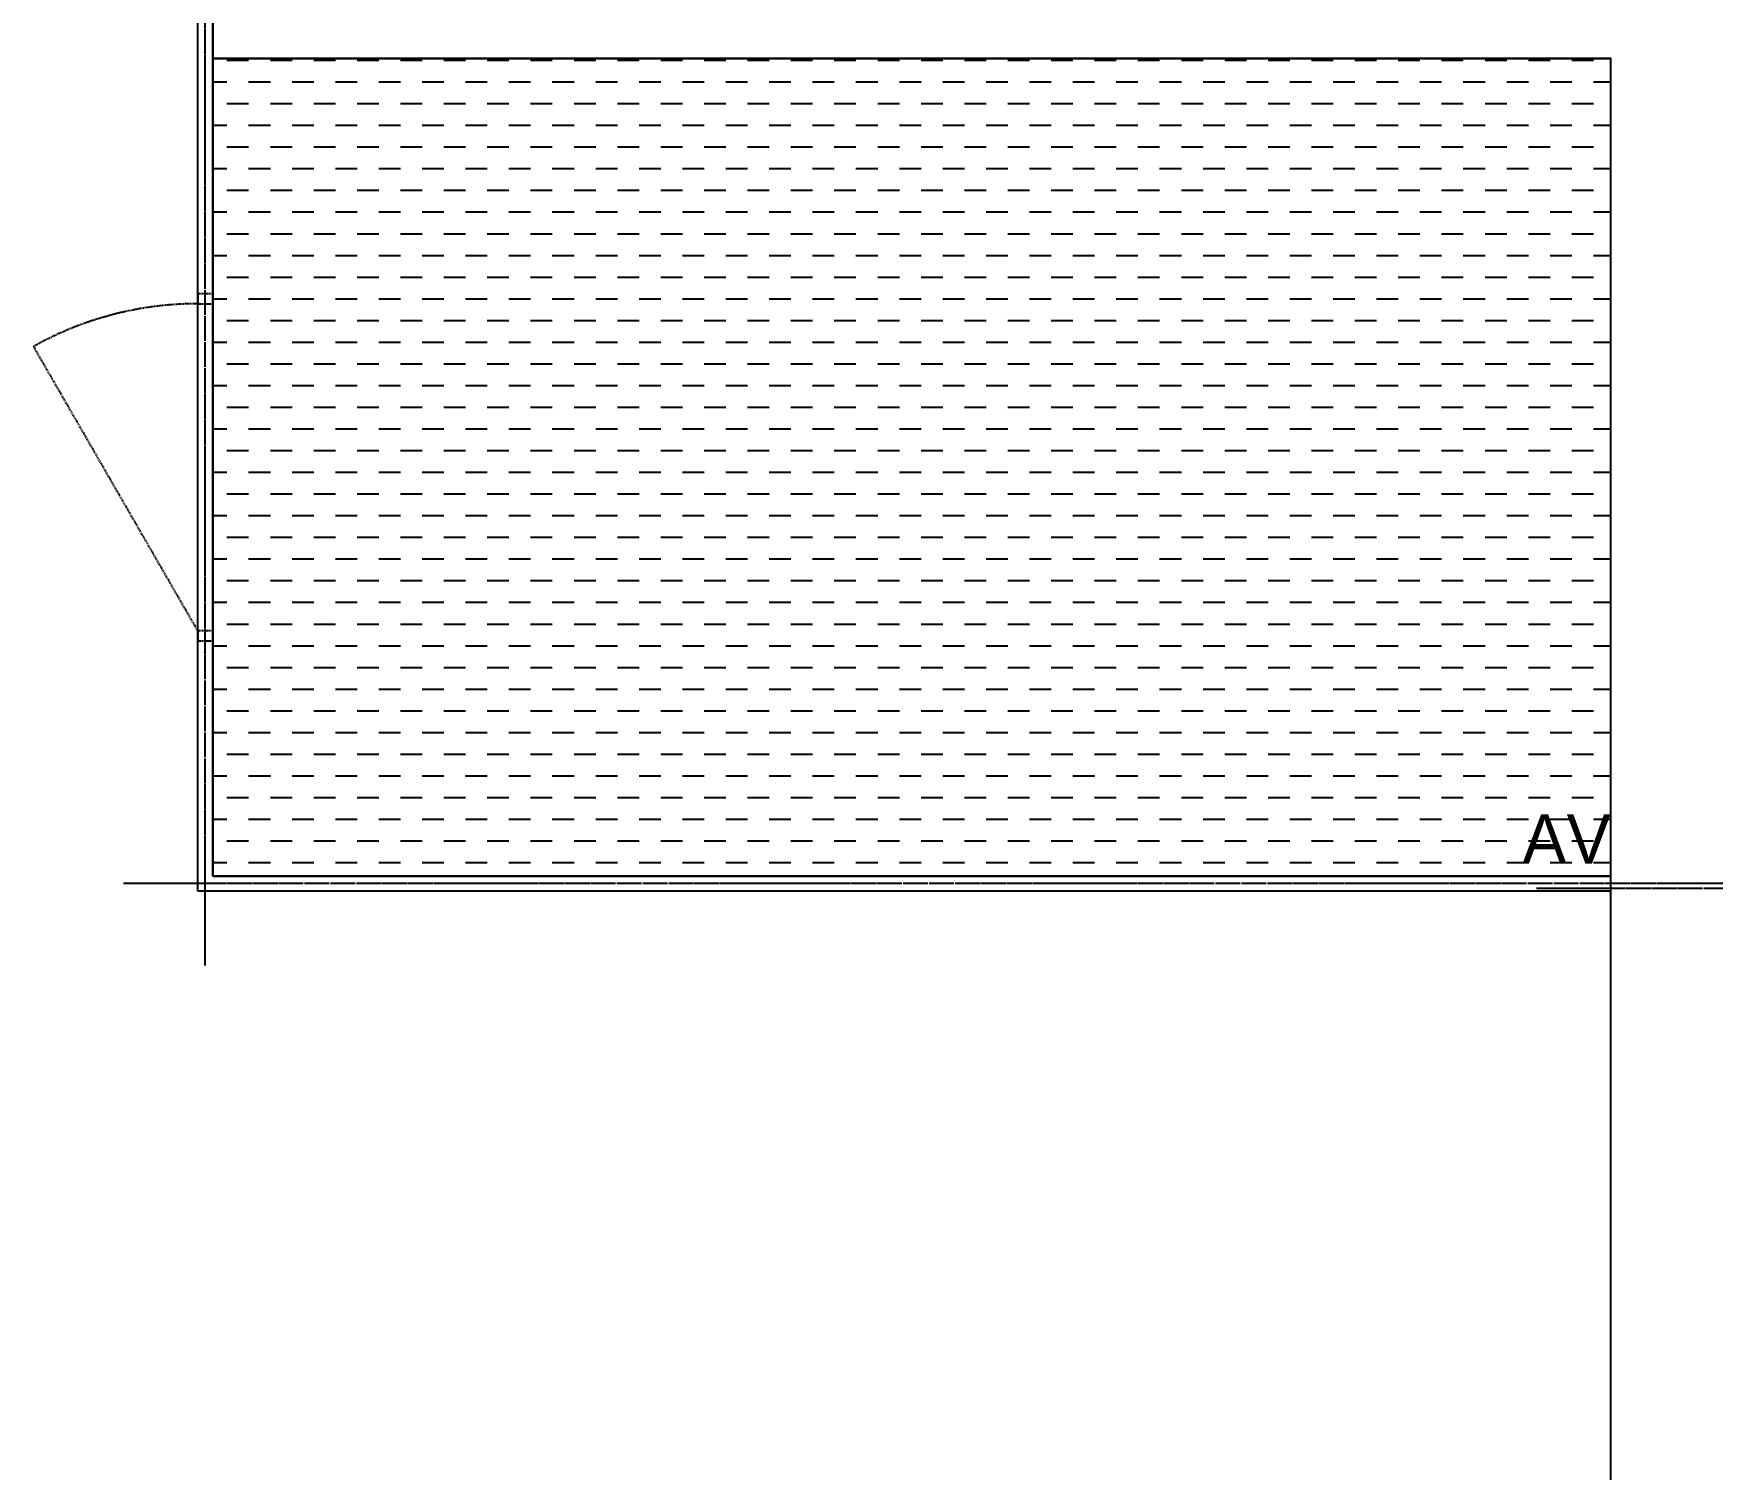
# Model space of a CAD drawing. Header units: millimetres. Extents: x 18456 to 179493, y -203649 to 469211.
# Drawn here: x 138208 to 141594, y -32172 to -29276 of the extents above; entities that cross this region are included whole.
import ezdxf

# ---------------------------------------------------------------- set-up
doc = ezdxf.new("R2010")
doc.units = ezdxf.units.MM
doc.linetypes.add('X-평면도(기본형)$0$CEN', pattern=[52.5, 50, -1, 0.5, -1])
doc.linetypes.add('X-평면도(기본형)$0$HID', pattern=[2.8, 1.8, -1])
for name, color, linetype, true_color in [('X-평면도(기본형)$0$A-DOOR', 4, 'Continuous', 0x00ffff), ('X-평면도(기본형)$0$CEN', 1, 'X-평면도(기본형)$0$CEN', 0xff0000), ('X-평면도(기본형)$0$DEFTXT', 7, 'Continuous', 0x7fdfff), ('X-평면도(기본형)$0$STL', 4, 'Continuous', 0x00ffff), ('X-평면도(기본형)$0$W1', 2, 'Continuous', 0xffff00), ('X-평면도(기본형)$0$설비OPEN', 9, 'Continuous', 0x808080)]:
    doc.layers.add(name, color=color, linetype=linetype, true_color=true_color)
doc.styles.add('맑은 고딕 Regular', font='')
doc.styles.get('맑은 고딕 Regular').set_extended_font_data('M+39D80 怨좊뵓')

# ---------------------------------------------------------------- blocks, each defined once
blk = doc.blocks.new('X-평면도(기본형)$0$PSD700_2')
at = {"layer": 'X-평면도(기본형)$0$STL', "color": 5, "linetype": 'X-평면도(기본형)$0$HID', "true_color": 0x0000ff}
blk.add_line((-330, 30), (243.8, 361.3), dxfattribs=at)
for points in [[(-330, 0), (-330, 30), (-350, 30), (-350, 0)], [(-330, 0), (-330, 30), (330, 30), (330, 0)], [(350, 0), (350, 30), (330, 30), (330, 0)]]:
    blk.add_lwpolyline(points, close=True, dxfattribs=at)
blk.add_arc((-350, 30), 680, 0, 29.1574, dxfattribs=at)

msp = doc.modelspace()

# ---------------------------------------------------------------- hatches: boundary and pattern name
at = {"layer": 'X-평면도(기본형)$0$설비OPEN'}
h = msp.add_hatch(dxfattribs=at)
h.set_pattern_fill('DASH', color=256, scale=350, style=0, pattern_type=2)
h.set_pattern_definition([(0, (-162883.12, -176635.57), (43.75, 43.75), [43.75, -43.75])])
h.paths.add_polyline_path([(138569.4, -30975.6), (141389.4, -30975.6), (141389.4, -29325.6), (138569.4, -29325.6)], flags=0)

# ---------------------------------------------------------------- linework, layer by layer
at = {"layer": 'X-평면도(기본형)$0$CEN'}
for p, q in [((138554.4, -31155.6), (138554.4, -27810.6)), ((141639.4, -30990.6), (138389.4, -30990.6)), ((141889.4, -31000.6), (141239.4, -31000.6))]:
    msp.add_line(p, q, dxfattribs=at)
at = {"layer": 'X-평면도(기본형)$0$STL'}
for p, q in [((138539.4, -31005.6), (138539.4, -27935.6)), ((138569.4, -30975.6), (138569.4, -27935.6)), ((141389.4, -30975.6), (138569.4, -30975.6)), ((141389.4, -31005.6), (138539.4, -31005.6))]:
    msp.add_line(p, q, dxfattribs=at)
at = {"layer": 'X-평면도(기본형)$0$W1'}
for p, q in [((138569.4, -29125.6), (138569.4, -29325.6)), ((138569.4, -29325.6), (141389.4, -29325.6)), ((141389.4, -33235.6), (141389.4, -29325.6))]:
    msp.add_line(p, q, dxfattribs=at)
at = {"layer": 'X-평면도(기본형)$0$설비OPEN'}
msp.add_lwpolyline([(138569.4, -30975.6), (141389.4, -30975.6), (141389.4, -29325.6), (138569.4, -29325.6)], close=True, dxfattribs=at)

# ---------------------------------------------------------------- block references
at = {"layer": 'X-평면도(기본형)$0$A-DOOR', "rotation": 90}
msp.add_blockref('X-평면도(기본형)$0$PSD700_2', (138569.4, -30150.6), dxfattribs=at)

# ---------------------------------------------------------------- texts
at = {"layer": 'X-평면도(기본형)$0$DEFTXT', "insert": (141389.4, -30950.6), "char_height": 100, "width": 556.522, "attachment_point": 9, "style": '맑은 고딕 Regular'}
msp.add_mtext('AV', dxfattribs=at)

doc.saveas('drawing.dxf')
